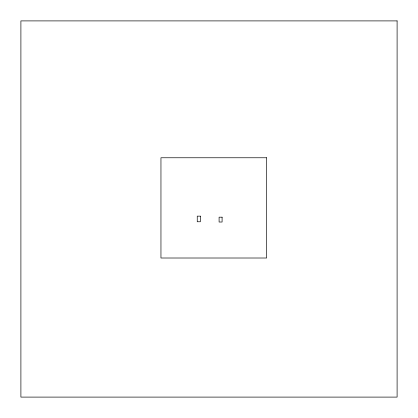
<?xml version="1.0" encoding="UTF-8"?>
<svg xmlns="http://www.w3.org/2000/svg" width="418" height="418" viewBox="0 0 418 418"><rect width="100%" height="100%" fill="white"/><g stroke="black" fill="none" stroke-linecap="round" stroke-linejoin="round"><path stroke-width="0.63" d="M397.1 20.9L20.9 20.9L20.9 397.1L397.1 397.1L397.1 20.9M266.632 157.764L160.956 157.764L160.956 258.01L266.632 258.01L266.632 157.764M200.353 216.148L197.249 216.148L197.249 221.754L200.353 221.754L200.353 216.148M222.094 217.177L219.095 217.177L219.095 222.026L222.094 222.026L222.094 217.177"/></g></svg>
